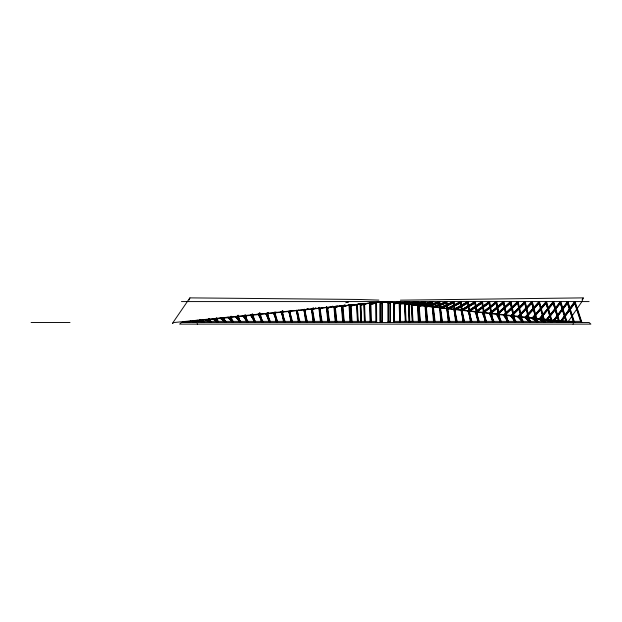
<?xml version="1.0" encoding="UTF-8"?>
<svg xmlns="http://www.w3.org/2000/svg" width="622" height="622" viewBox="0 0 622 622"><rect width="100%" height="100%" fill="white"/><g stroke="black" fill="none" stroke-linecap="round" stroke-linejoin="round"><path stroke-width="0.93" d="M189.166 299.983L189.897 297.946M583.234 297.946L581.935 301.569L568.508 321.193M172.496 323.292L189.881 297.876L358.676 299.462L378.868 300.107M582.13 299.47L583.218 297.876L400.412 300.169M562.039 321.893L560.321 321.691L574.619 301.577L581.516 322.499M560.321 321.691L575.008 301.577L581.912 322.499M567.598 321.372L561.884 320.742L574.922 302.945L581.002 321.372L394.006 321.372L393.882 303.894L399.775 303.054L399.969 321.372L399.549 304.352L408.949 302.844L409.478 321.372M574.922 302.945L561.884 320.742M556.993 321.807L553.222 320.874L567.497 301.577L574.137 322.499M553.222 320.874L567.894 301.577L574.534 322.499M559.839 321.372L554.707 320.105L567.404 302.945L573.647 321.372M554.707 320.105L567.8 302.945M550.641 321.807L546.124 320.058L560.383 301.577L566.759 322.499M546.124 320.058L560.772 301.577L567.155 322.499M552.468 321.372L547.531 319.467L560.282 302.937L566.292 321.372M547.531 319.467L560.671 302.937M543.558 321.691L539.025 319.242L553.261 301.577L559.38 322.499M539.025 319.242L553.658 301.577L559.777 322.499M545.105 321.372L540.362 318.814L553.152 302.937L558.937 321.372M540.362 318.814L553.549 302.937M536.25 321.481L531.927 318.425L546.147 301.577L552.009 322.499M531.927 318.425L546.536 301.577L552.398 322.499M537.735 321.372L533.186 318.153L546.023 302.937L551.582 321.372M533.186 318.153L546.419 302.937M529.625 321.893L524.828 317.617L539.025 301.577L544.631 322.499M524.828 317.617L539.422 301.577L545.02 322.499M526.01 317.484L539.29 302.93L526.01 317.484L530.372 321.372M522.286 321.792L517.729 316.8L531.903 301.577L537.252 322.499M517.729 316.8L532.3 301.577L537.641 322.499M523.009 321.372L518.841 316.808L531.771 302.922L536.872 321.372M518.841 316.808L532.16 302.922M515.008 321.776L510.631 315.984L524.789 301.577L529.874 322.499M510.631 315.984L525.186 301.577L530.271 322.499M511.673 316.124L525.038 302.922L511.673 316.124L515.638 321.372M507.148 320.874L503.532 315.167L517.667 301.577L522.496 322.499M503.532 315.167L518.064 301.577L522.892 322.499M504.504 315.424L517.908 302.914L504.504 315.424L508.275 321.372M499.933 320.874L496.434 314.359L510.553 301.577L515.117 322.499M496.434 314.359L510.95 301.577L515.514 322.499M500.92 321.372L497.343 314.716L510.382 302.906L514.806 321.372M497.343 314.716L510.779 302.906M181.437 322.499L179.626 324.124L590.9 324.124L589.088 322.499L181.437 322.499L385.259 301.577L574.775 322.499M572.963 324.124L573.414 323.72M262.391 322.499L258.076 314.172L259.529 312.913M258.076 314.172L259.926 312.913M262.507 321.372L258.985 314.561L260.4 313.34M258.985 314.561L260.789 313.34M493.052 321.691L489.335 313.542L503.431 301.577L507.746 322.499M489.335 313.542L503.828 301.577L508.135 322.499M490.183 313.993L503.649 302.898L490.183 313.993L493.557 321.372M269.894 321.372L266.566 313.892L268.066 312.672M266.566 313.892L268.455 312.672M485.704 321.613L482.237 312.726L496.317 301.577L500.368 322.499M482.237 312.726L496.706 301.577L500.757 322.499M486.194 321.372L483.03 313.263L496.131 302.891L500.096 321.372M483.03 313.263L496.519 302.891M277.288 321.372L274.147 313.216L275.655 312.073M274.147 313.216L276.051 312.073M478.38 321.621L475.138 311.91L489.195 301.577L492.989 322.499M475.138 311.91L489.592 301.577L493.378 322.499M475.884 312.532L489.39 302.883L475.884 312.532L478.831 321.372M284.518 322.499L280.988 311.894L282.52 310.813M280.988 311.894L282.917 310.813M284.682 321.372L281.735 312.532L283.251 311.459M281.735 312.532L283.648 311.459M471.041 321.628L468.039 311.093L482.081 301.577L485.611 322.499M468.039 311.093L482.47 301.577L486.007 322.499M468.739 311.785L482.26 302.875L468.739 311.785L471.476 321.372M290.94 310.782L289.331 311.84L291.329 310.782M463.685 321.566L460.941 310.285L474.959 301.577L478.232 322.499M460.941 310.285L475.356 301.577L478.629 322.499M461.594 311.031L475.13 302.867L461.594 311.031L464.113 321.372M298.537 310.16L296.927 311.132L298.933 310.16M456.151 320.641L453.842 309.468L467.845 301.577L470.854 322.499M453.842 309.468L468.234 301.577L471.251 322.499M454.457 310.269L468.001 302.86L454.853 310.269M306.864 321.372L304.523 310.432L307.766 308.652M304.523 310.432L308.154 308.652M447.568 308.232L460.723 301.577L463.483 322.499M460.482 302.844L447.327 309.507L460.871 302.844L460.482 302.844L462.916 321.372M314.024 322.499L311.536 308.87L313.263 308.007M311.536 308.87L313.651 308.007M315.579 308.007L312.127 309.717L315.968 308.007M172.504 323.37L173.499 322.88M440.042 310.588L439.645 307.836L453.609 301.577L456.105 322.499M439.645 307.836L453.998 301.577L456.494 322.499M453.345 302.836L440.197 308.737L453.741 302.836L453.345 302.836L455.561 321.372M323.191 307.462L319.731 309.002L323.588 307.462M329.046 321.372L327.343 308.287L332.545 306.242M327.343 308.287L332.933 306.242M433.067 307.96L446.612 302.821L433.067 307.96L434.692 321.59M380.182 303.863L382.46 303.202L382.476 321.372L380.197 321.372L380.182 303.863L382.46 303.202M345.708 302.758L348.304 301.872M336.16 322.499L334.442 306.592L337.435 305.705M346.967 302.463L348.693 301.872M340.164 305.783L334.955 307.556L340.561 305.783M425.448 306.211L439.373 301.577L441.348 322.499M439.085 302.805L425.946 307.182L439.482 302.805L439.085 302.805L440.842 321.372M343.538 322.499L342.077 305.837L344.845 305.037M342.077 305.837L345.233 305.037M350.925 304.415L342.567 306.833L350.388 304.687M419.578 321.551L418.349 305.394L432.251 301.577L433.969 322.499M418.349 305.394L432.648 301.577L434.366 322.499M431.956 302.79L418.824 306.397L432.352 302.79L431.956 302.79L433.48 321.372M370.385 322.499L370.183 303.38L372.726 302.704M370.183 303.38L373.138 302.704M370.269 302.836L370.595 321.372L370.354 304.469L376.388 302.976L376.497 321.372L195.324 321.372M370.354 304.469L376.388 302.976M360.978 321.372L360.472 305.2L367.983 303.311M360.472 305.2L368.395 303.311M351.329 322.499L350.217 305.037L352.464 304.57M359.088 303.956L350.652 306.055L359.485 303.956M412.223 321.558L411.251 304.578L425.137 301.577L426.591 322.499M411.251 304.578L425.526 301.577L426.987 322.499M424.826 302.774L411.702 305.612L425.215 302.774L424.826 302.774L426.117 321.372M405.264 321.566L404.58 303.816L417.681 301.577L418.8 322.499M404.58 303.816L418.077 301.577L419.197 322.499M405.63 321.372L404.992 304.881L417.766 302.758L417.37 302.758L418.365 321.372M399.627 321.543L399.262 303.272L409.183 301.67L409.774 322.499M399.262 303.272L409.183 301.67M393.858 322.499L393.718 302.79L399.923 301.895L400.14 322.499M393.882 303.894L399.775 303.054M174.277 322.499L385.259 301.577L567.614 322.499M387.996 322.499L387.98 302.385L390.352 302.261L390.375 322.499M383.642 302.572L386.915 302.409M181.437 301.577L589.088 301.577M399.923 301.895L399.503 301.895L399.728 322.499M390.352 302.261L389.932 302.261L389.955 322.499M387.98 302.385L388.392 302.385L388.416 322.499M393.718 302.79L394.13 302.79L394.27 322.499M408.949 302.844L408.545 302.844L409.074 321.372M389.877 303.396L390.297 303.396L388.035 303.513L388.447 303.513L388.462 321.372M399.549 304.352L399.954 304.352L400.296 321.372M404.992 304.881L405.388 304.881L406.026 321.372M350.217 305.037L350.614 305.037L351.725 322.499M188.621 321.372L193.8 321.372M388.05 321.372L390.321 321.372M31.1 322.499L70.006 322.499M182.58 321.838L189.01 322.499M560.71 321.691L562.436 321.893M192.968 320.587L196.404 321.372M192.571 320.587L196.008 321.372M190.573 321.177L196.389 322.499M190.184 321.177L195.992 322.499M555.104 320.105L560.228 321.372M553.611 320.874L557.39 321.807M199.646 319.895L203.783 321.372M199.25 319.895L203.394 321.372M203.759 322.499L196.987 320.229L203.371 322.499M547.928 319.467L552.865 321.372M546.513 320.058L551.03 321.807M207.18 319.397L211.169 321.372M206.792 319.397L210.78 321.372M211.138 322.499L204.622 319.475L210.749 322.499M540.751 318.814L545.494 321.372M539.414 319.242L543.947 321.691M213.952 318.394L218.563 321.372M214.326 318.892L218.167 321.372M212.654 318.713L218.516 322.499M212.257 318.713L218.128 322.499M533.575 318.153L538.131 321.372M532.315 318.425L536.638 321.481M225.949 321.372L221.121 317.78L225.553 321.372M225.895 322.499L219.9 317.959L225.498 322.499M526.406 317.484L530.76 321.372M525.217 317.617L530.022 321.893M197.112 323.72L197.563 324.124M233.336 321.372L228.694 317.158L232.939 321.372M233.273 322.499L227.535 317.197L232.877 322.499M519.23 316.808L523.397 321.372M518.118 316.8L522.674 321.792M240.722 321.372L236.259 316.52L240.333 321.372M240.652 322.499L235.17 316.442L240.255 322.499M512.062 316.124L516.035 321.372M511.02 315.984L515.405 321.776M248.116 321.372L243.832 315.875L247.719 321.372M248.022 322.499L242.805 315.688L247.634 322.499M504.901 315.424L508.672 321.372M503.921 315.167L507.544 320.874M255.502 321.372L251.405 315.23L255.113 321.372M255.401 322.499L250.441 314.926L255.012 322.499M497.74 314.716L501.309 321.372M496.822 314.359L500.321 320.874M259.374 314.561L262.896 321.372M258.472 314.172L262.779 322.499M490.579 313.993L493.946 321.372M489.724 313.542L493.075 320.874M266.955 313.892L270.29 321.372M270.158 322.499L265.718 313.41L269.761 322.499M483.426 313.263L486.591 321.372M482.625 312.726L486.093 321.613M274.543 313.216L277.684 321.372M277.536 322.499L273.353 312.656L277.14 322.499M476.273 312.532L479.228 321.372M475.527 311.91L478.769 321.621M282.131 312.532L285.078 321.372M281.385 311.894L284.915 322.499M574.534 302.945L580.606 321.372M202.43 319.77L203.029 321.59M202.033 319.77L202.632 321.59M567.404 302.945L573.251 321.372M209.552 318.861L210.415 321.59M209.163 318.861L210.018 321.59M208.945 318.612L209.816 321.372M208.557 318.612L209.14 320.454M560.282 302.937L565.896 321.372M216.705 317.951L217.801 321.59M216.308 317.951L217.132 320.68M216.386 318.612L216.946 320.454M215.997 318.612L216.829 321.372M553.152 302.937L558.54 321.372M289.72 311.84L292.472 321.372M292.293 322.499L288.624 311.14L291.897 322.499M224.145 317.951L225.195 321.59M223.749 317.951L224.534 320.68M223.562 317.687L224.355 320.454M223.166 317.687L224.231 321.372M469.128 311.785L471.873 321.372M468.428 311.093L471.437 321.628M546.023 302.937L551.193 321.372M231.081 316.132L232.581 321.59M230.933 317.041L231.936 320.68M230.754 316.761L231.773 320.454M230.365 316.761L231.633 321.372M538.901 302.93L543.838 321.372M238.304 315.222L239.975 321.59M237.907 315.222L239.338 320.68M237.977 315.844L239.431 321.372M237.581 315.844L239.035 321.372M531.771 302.922L536.483 321.372M297.316 311.132L299.866 321.372M299.664 322.499L296.259 310.386L299.275 322.499M245.776 315.222L247.362 321.59M245.387 315.222L246.74 320.68M245.223 314.919L246.825 321.372M244.827 314.919L246.436 321.372M461.99 311.031L464.51 321.372M461.33 310.285L462.706 315.922M463.623 319.685L464.082 321.566M524.641 302.922L529.128 321.372M253.037 314.312L254.538 320.68M252.641 314.312L254.141 320.68M252.493 313.993L254.227 321.372M252.097 313.993L253.838 321.372M517.512 302.914L521.772 321.372M260.323 313.402L261.738 319.77M259.926 313.402L261.629 321.372M259.599 313.993L261.24 321.372M510.382 302.906L514.417 321.372M304.92 310.432L307.26 321.372M307.043 322.499L303.894 309.624L306.654 322.499M267.732 312.99L269.52 321.551M267.336 312.99L269.132 321.551M267.297 313.068L269.031 321.372M266.9 313.068L268.634 321.372M455.047 311.194L457.154 321.372M454.231 309.468L456.758 321.372M503.26 302.898L507.062 321.372M275.235 312.99L276.355 318.697M274.629 312.143L276.518 321.551M274.232 312.143L276.036 321.372M496.131 302.891L499.699 321.372M312.524 309.717L314.654 321.372M311.925 308.87L314.421 322.499M282.567 312.042L283.609 317.749M282.17 312.042L283.391 318.697M282.147 312.135L283.834 321.372M281.921 313.06L283.438 321.372M489.001 302.883L492.344 321.372M447.716 309.507L449.792 321.372M449.403 321.372L447.132 308.652L461.12 301.577L463.872 322.499M446.744 308.652L447.552 313.27M447.871 315.113L448.68 319.731M481.871 302.875L484.989 321.372M289.922 311.086L291.049 317.749M289.533 311.086L291.228 321.372M289.277 312.135L290.839 321.372M474.741 302.867L477.634 321.372M320.128 309.002L322.048 321.372M321.799 322.499L319.172 308.108L321.403 322.499M297.456 311.086L299.081 321.551M296.904 310.285L298.684 321.551M296.507 310.285L298.233 321.372M440.586 308.737L442.436 321.372M440.034 307.836L442.048 321.59M440.314 312.423L441.115 317.92M441.387 319.755L441.651 321.59M467.612 302.86L470.271 321.372M304.842 310.137L306.467 321.551M304.313 309.181L306.078 321.551M303.925 309.352L305.635 321.372M327.732 308.287L329.442 321.372M329.178 322.499L326.807 307.354L328.781 322.499M312.508 311.086L312.882 313.939M313.123 315.844L313.861 321.551M311.754 308.426L313.465 321.551M311.358 308.426L313.029 321.372M433.464 307.96L435.073 321.372M432.873 309.756L433.643 316.132M434.078 319.77L434.296 321.59M320.042 311.086L321.03 319.646M319.203 307.284L320.82 321.372M318.822 307.493L320.431 321.372M335.344 307.556L336.836 321.372M334.838 306.592L336.556 322.499M449.115 322.499L446.884 301.577L432.547 307.019L446.487 301.577L448.726 322.499M446.215 302.821L448.198 321.372M327.475 310.137L327.957 314.895M328.152 316.792L328.54 320.602M326.705 306.56L328.222 321.372M326.309 306.56L327.825 321.372M426.334 307.182L427.718 321.372M427.33 321.543L425.837 306.211L439.762 301.577L441.744 322.499M425.541 307.167L425.728 309.087M425.914 311L426.288 314.833M426.568 317.71L426.941 321.543M334.931 309.181L335.437 314.895M335.608 316.792L336.028 321.551M334.294 306.553L335.639 321.551M333.905 306.553L335.219 321.372M342.955 306.833L344.23 321.372M342.473 305.837L343.927 322.499M419.212 306.397L420.355 321.372M418.738 305.394L419.974 321.551M342.481 309.181L342.846 313.939M342.986 315.844L343.422 321.551M341.82 305.612L343.025 321.551M341.424 305.612L342.621 321.372M351.049 306.055L352.029 321.372M349.743 304.43L350.808 321.551M349.346 304.43L350.419 321.551M348.973 304.671L350.015 321.372M412.091 305.612L413 321.372M411.64 304.578L412.619 321.558M357.362 304.43L358.202 321.551M356.966 304.43L357.805 321.551M356.585 304.663L357.409 321.372M404.976 303.816L405.661 321.566M364.57 303.482L365.184 321.551M364.173 303.482L364.787 321.551M363.816 303.723L364.422 321.372M360.884 305.2L361.382 321.372M361.157 322.499L360.581 304.142L360.177 304.142L360.752 322.499M408.778 301.67L409.369 322.499M399.674 303.272L399.993 319.615M370.549 303.544L370.86 321.551M370.137 303.544L370.455 321.551M369.865 302.836L370.191 321.372M399.355 303.054L399.557 321.372M370.766 304.469L370.945 321.372M370.595 303.38L370.798 322.499M394.294 303.894L394.426 321.372M376.543 302.751L376.668 322.499M376.131 302.751L376.248 322.499M375.968 302.976L376.085 321.372M382.514 302.984L382.53 322.499M382.095 302.984L382.11 322.499M382.048 303.202L382.056 321.372M380.563 322.499L380.547 302.751L380.128 302.751L380.151 322.499"/></g></svg>
